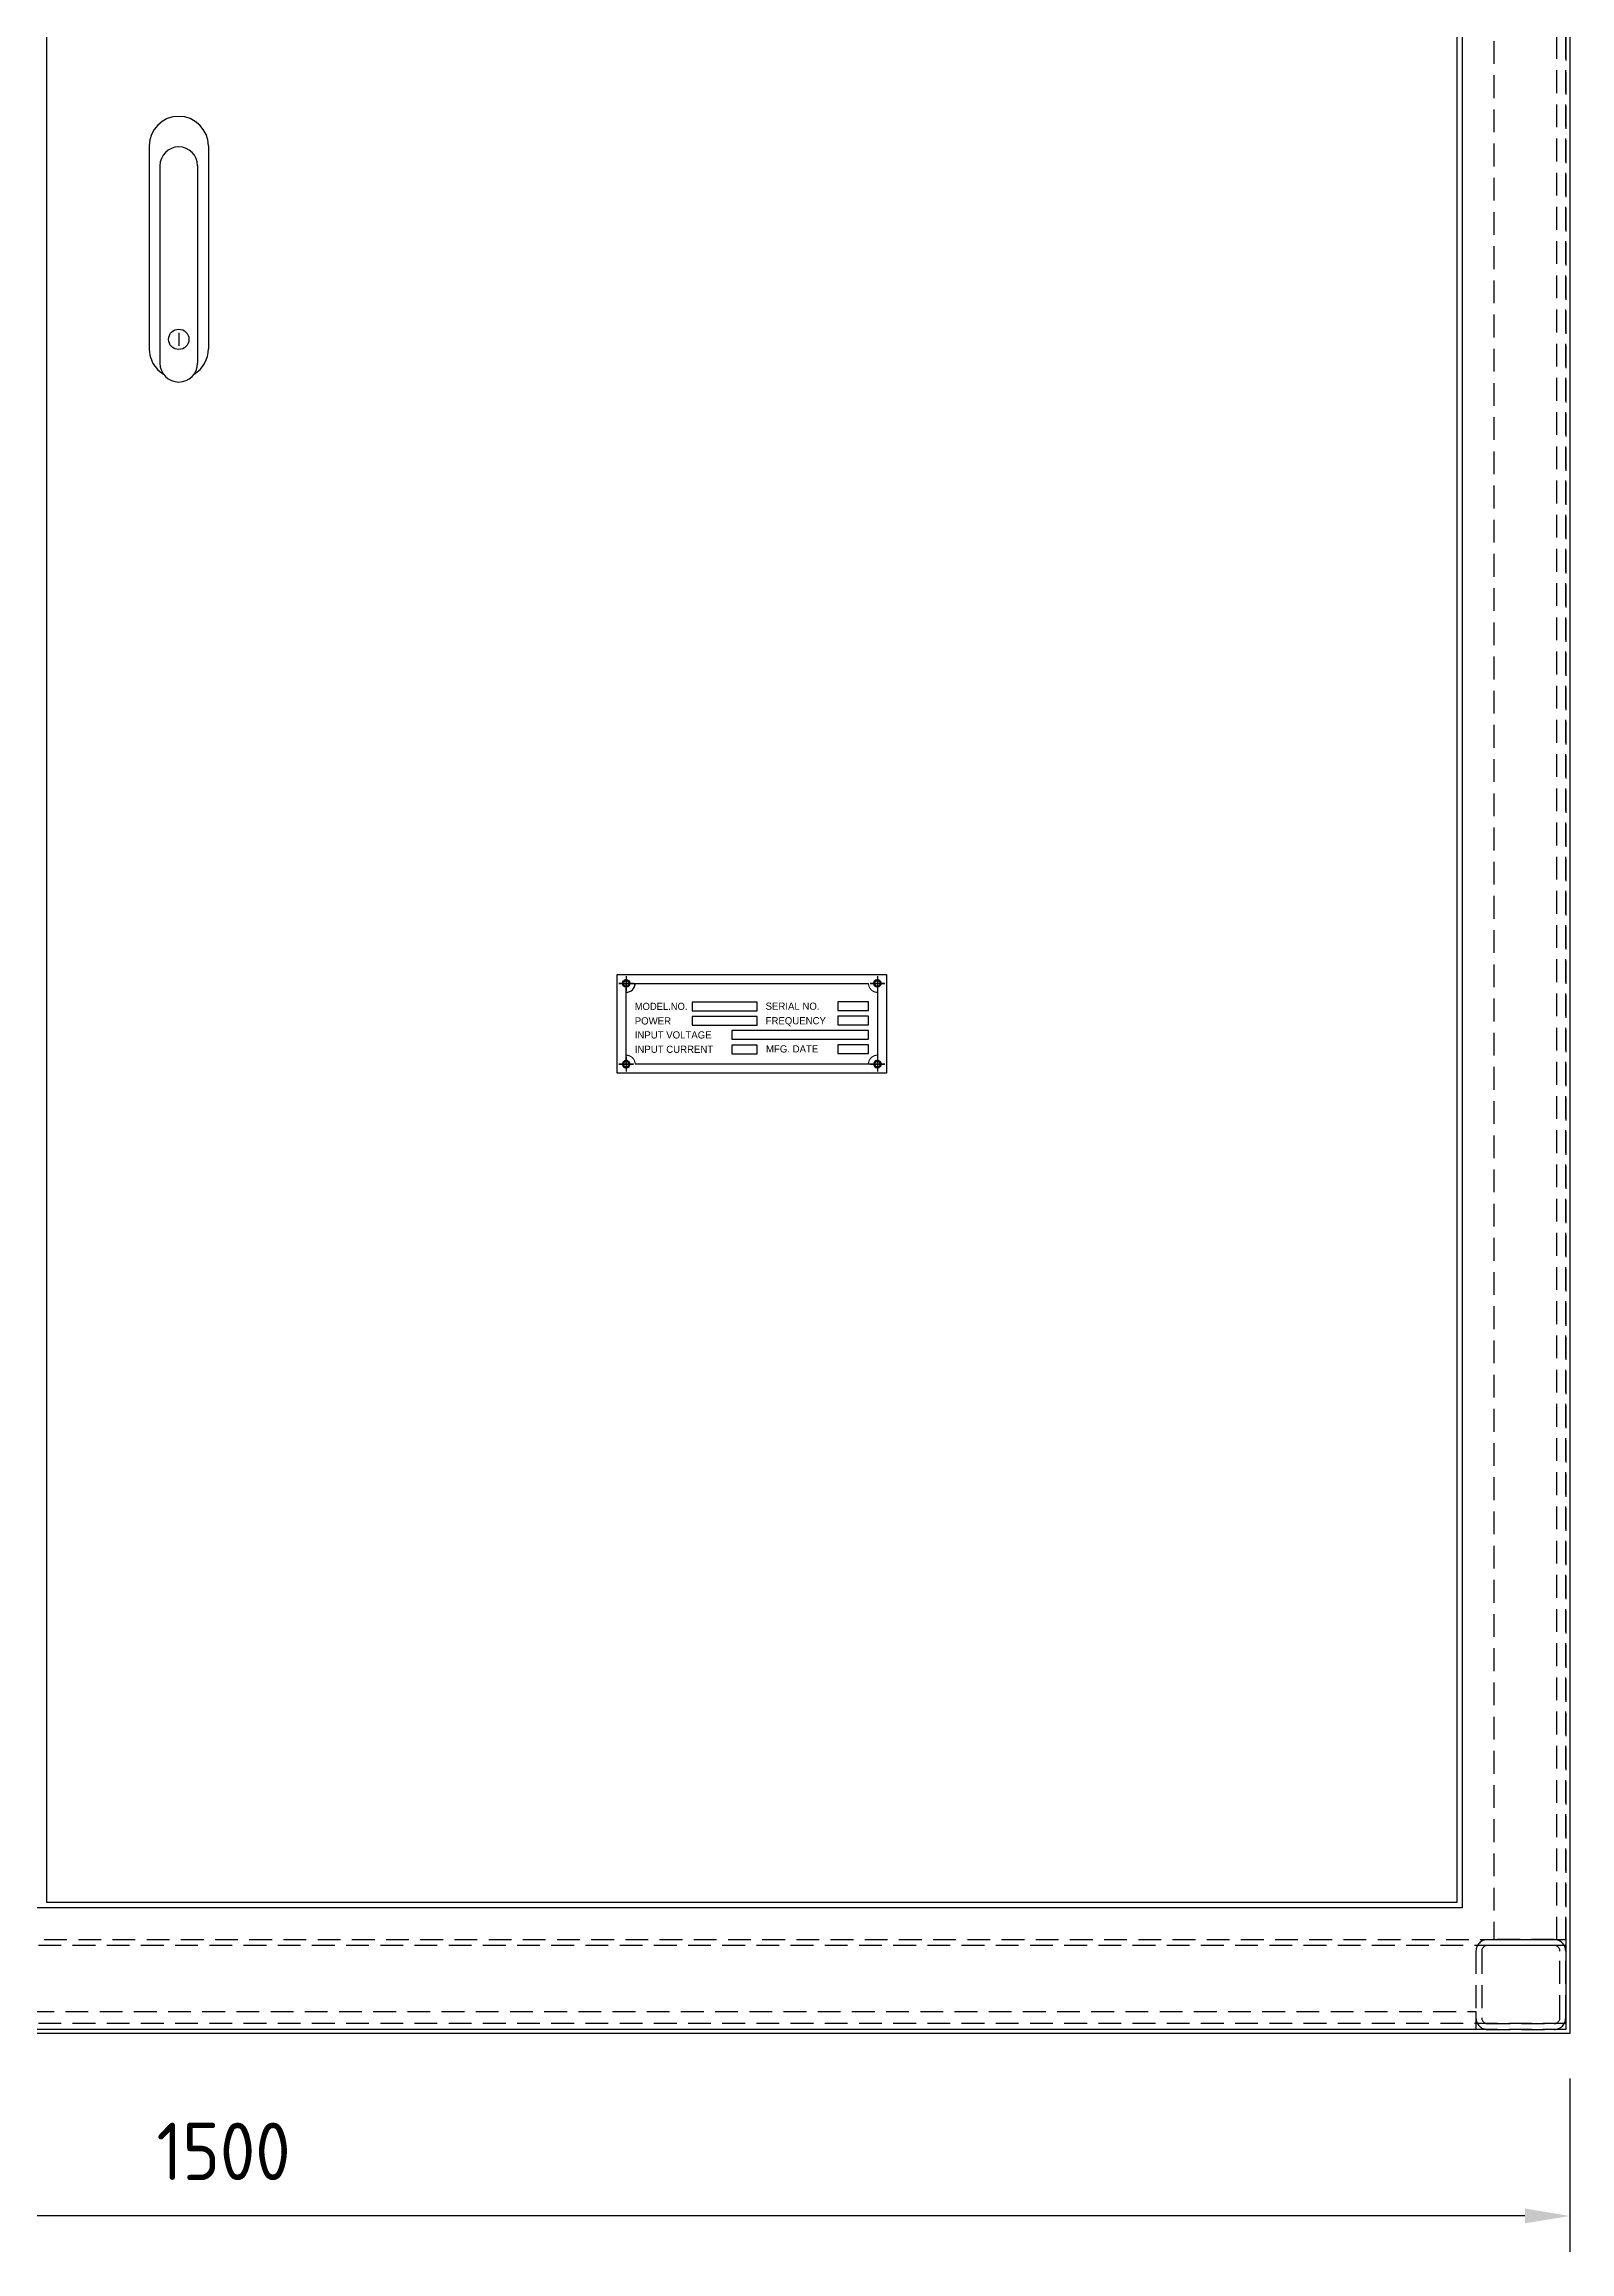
# Model space of a CAD drawing. Header units: millimetres. Extents: x -8980 to 16421, y 0 to 6237.
# Drawn here: x -5780 to -4930, y 1651 to 2881 of the extents above; entities that cross this region are included whole.
import ezdxf

# ---------------------------------------------------------------- set-up
doc = ezdxf.new("R2010")
doc.units = ezdxf.units.MM
for name, pattern in [('CENTER', [50.8, 31.75, -6.35, 6.35, -6.35]), ('CENTER2', [28.575, 19.05, -3.175, 3.175, -3.175]), ('HIDDENX2', [19.05, 12.7, -6.35])]:
    doc.linetypes.add(name, pattern=pattern)
doc.layers.add('CENTER', color=1, linetype='CENTER')
doc.styles.add('HAN', font='')
doc.styles.add('ROMANT', font='romant')
doc.styles.get("Standard").update_dxf_attribs({"font": 'ISOCP.SHX', "bigfont": 'WHGTXT.SHX'})
doc.styles.get('HAN').set_extended_font_data('GulimChe')
doc.dimstyles.new('PS-10', dxfattribs={"dimscale": 10, "dimtxt": 3.2, "dimasz": 2.5, "dimexe": 2, "dimexo": 2.5, "dimgap": 2, "dimtad": 1, "dimtoh": 1, "dimrnd": 0.05, "dimzin": 12, "dimdsep": 46, "dimtxsty": 'Standard', "dimcen": 0, "dimclrt": 2, "dimazin": 3, "dimtfac": 1, "dimtofl": 0, "dimtmove": 0, "dimatfit": 3, "dimfxl": 0, "dimtolj": 1, "dimtzin": 0, "dimarcsym": 0})

# ---------------------------------------------------------------- blocks, each defined once
blk = doc.blocks.new('A$C59370523')
at = {"linetype": 'CENTER'}
for p, q in [((-142.4, 0), (-137.6, 0)), ((-140, 2.4), (-140, -2.4)), ((-2.4, 0), (2.4, 0)), ((0, 2.4), (0, -2.4)), ((-142.4, -45), (-137.6, -45)), ((-140, -42.6), (-140, -47.4)), ((-2.4, -45), (2.4, -45)), ((0, -42.6), (0, -47.4))]:
    blk.add_line(p, q, dxfattribs=at)
for points in [[(-145, 5), (5, 5), (5, -50), (-145, -50)], [(-103.2, -15.3), (-67.1, -15.3), (-67.1, -10.5), (-103.2, -10.5)], [(-22.1, -15.1), (-5, -15.1), (-5, -10.3), (-22.1, -10.3)], [(-103.2, -23.3), (-67.1, -23.3), (-67.1, -18.5), (-103.2, -18.5)], [(-22.1, -23.1), (-5, -23.1), (-5, -18.3), (-22.1, -18.3)], [(-81.1, -31.1), (-5, -31.1), (-5, -26.3), (-81.1, -26.3)], [(-81.1, -39.2), (-67.1, -39.2), (-67.1, -34.4), (-81.1, -34.4)], [(-22, -39.1), (-4.9, -39.1), (-4.9, -34.3), (-22, -34.3)]]:
    blk.add_lwpolyline(points, close=True)
at = {"const_width": 0.6}
for points in [[(-140, -5, 0.414214), (-135, 0)], [(0, -5, -0.414214), (-5, 0)], [(-140, -40, -0.414214), (-135, -45)], [(0, -40, 0.414214), (-5, -45)]]:
    blk.add_lwpolyline(points, format="xyb", dxfattribs=at)
for points in [[(-135, 0), (-5, 0)], [(-140, -40), (-140, -5)], [(0, -5), (0, -40)], [(-5, -45), (-135, -45)]]:
    blk.add_lwpolyline(points, dxfattribs=at)
for points in [[(-135, 0), (-5, 0)], [(-140, -40), (-140, -5)], [(0, -5), (0, -40)], [(-5, -45), (-135, -45)]]:
    blk.add_lwpolyline(points)
for centre in [(-140, 0), (0, 0), (-140, -45), (0, -45)]:
    blk.add_circle(centre, 2)
at = {"color": 3}
for centre in [(-140, 0), (0, 0), (-140, -45), (0, -45)]:
    blk.add_circle(centre, 1.6, dxfattribs=at)
for centre, radius, start, end in [((-140, 0), 2, 346.2842, 280.6462), ((-140, 0), 5, 270, 0), ((0, 0), 2, 346.2842, 280.6462), ((-140, -45), 2, 346.2842, 280.6462), ((0, -45), 2, 346.2842, 280.6462)]:
    blk.add_arc(centre, radius, start, end)
at = {"layer": 'CENTER', "linetype": 'CENTER', "ltscale": 3}
for p, q in [((-135.9, 0), (-144.1, 0)), ((-140, 4.1), (-140, -4.1)), ((4.1, 0), (-4.1, 0)), ((0, 4.1), (0, -4.1)), ((-135.9, -45), (-144.1, -45)), ((-140, -40.9), (-140, -49.1)), ((4.1, -45), (-4.1, -45)), ((0, -40.9), (0, -49.1))]:
    blk.add_line(p, q, dxfattribs=at)
at = {"char_height": 4, "width": 144.56, "attachment_point": 1}
for s, insert, style in [('{\\fGulim|b0|i0|c129|p49;MODEL.NO.}', (-135.2, -10.8), 'HAN'), ('{\\fﾱﾼﾸﾲ|b0|i0|c129|p49;SERIAL NO.}', (-62.3, -10.7), 'ROMANT'), ('{\\fﾱﾼﾸﾲ|b0|i0|c129|p49;POWER}', (-135.2, -18.9), 'ROMANT'), ('{\\fﾱﾼﾸﾲ|b0|i0|c129|p49;FREQUENCY}', (-62.3, -18.8), 'ROMANT'), ('{\\fﾱﾼﾸﾲ|b0|i0|c129|p49;INPUT VOLTAGE}', (-135.2, -26.7), 'ROMANT'), ('{\\fﾱﾼﾸﾲ|b0|i0|c129|p49;INPUT CURRENT}', (-135.2, -34.7), 'ROMANT'), ('{\\fﾱﾼﾸﾲ|b0|i0|c129|p49;MFG. DATE}', (-62.1, -34.5), 'ROMANT')]:
    blk.add_mtext(s, dxfattribs=dict(at, insert=insert, style=style))
blk = doc.blocks.new('*D152')
at = {"color": 0, "lineweight": -2}
for p, q in [((-6430.5, 1747.3), (-6430.5, 1650.7)), ((-4930.5, 1747.3), (-4930.5, 1650.7)), ((-4955.5, 1670.7), (-6405.5, 1670.7))]:
    blk.add_line(p, q, dxfattribs=at)
at = {"color": 0}
for points in [[(-6405.5, 1674.9), (-6405.5, 1666.6), (-6430.5, 1670.7)], [(-4955.5, 1674.9), (-4955.5, 1666.6), (-4930.5, 1670.7)]]:
    blk.add_solid(points, dxfattribs=at)
at = {"layer": 'DEFPOINTS', "color": 0}
for p in [(-6430.5, 1772.3, 0), (-4930.5, 1772.3, 0), (-6430.5, 1670.7)]:
    blk.add_point(p, dxfattribs=at)
at = {"color": 2, "insert": (-5680.5, 1706.7), "char_height": 32, "attachment_point": 5}
blk.add_mtext('\\A1;1500', dxfattribs=at)

msp = doc.modelspace()

# ---------------------------------------------------------------- linework, layer by layer
at = {"color": 2, "linetype": 'HIDDENX2'}
for p, q in [((-4937.762, 1824.648, 0), (-4937.762, 3930.048, 0)), ((-4932.762, 1821.448, 0), (-6428.162, 1821.448, 0)), ((-4932.762, 1777.848, 0), (-6428.162, 1777.848, 0))]:
    msp.add_line(p, q, dxfattribs=at)
for p, q in [((-5721.962, 2823.848, 0), (-5721.962, 2710.848, 0)), ((-5721.962, 2823.848, 0), (-5721.962, 2710.848, 0)), ((-5688.962, 2823.848, 0), (-5688.962, 2710.848, 0)), ((-5688.962, 2823.848, 0), (-5688.962, 2710.848, 0)), ((-5715.962, 2812.848, 0), (-5715.962, 2702.848, 0)), ((-5715.962, 2812.848, 0), (-5715.962, 2702.848, 0)), ((-5694.962, 2812.848, 0), (-5694.962, 2702.848, 0)), ((-5694.962, 2812.848, 0), (-5694.962, 2702.848, 0)), ((-5705.462, 2719.8, 0), (-5705.462, 2712.445, 0)), ((-5705.462, 2719.8, 0), (-5705.462, 2712.445, 0))]:
    msp.add_line(p, q)
at = {"color": 3, "elevation": 0}
for points in [[(-6430.462, 3972.348), (-4930.462, 3972.348), (-4930.462, 1772.348), (-6430.462, 1772.348)], [(-6370.462, 3902.348), (-4990.462, 3902.348), (-4990.462, 1842.348), (-6370.462, 1842.348)], [(-4993.462, 1845.348), (-5778.962, 1845.348), (-5778.962, 3899.348), (-4993.462, 3899.348)]]:
    msp.add_lwpolyline(points, close=True, dxfattribs=at)
at = {"color": 2, "linetype": 'HIDDENX2', "elevation": 0}
for points in [[(-6428.162, 3970.048), (-4932.762, 3970.048), (-4932.762, 1774.648), (-6428.162, 1774.648)], [(-4972.762, 3930.048), (-4972.762, 1824.648), (-4932.762, 1824.648), (-4932.762, 3930.048)], [(-6428.162, 1824.648), (-4932.762, 1824.648), (-4932.762, 1774.648), (-6428.162, 1774.648)], [(-6378.162, 1784.648), (-4982.762, 1784.648), (-4982.762, 1774.648), (-6378.162, 1774.648)]]:
    msp.add_lwpolyline(points, close=True, dxfattribs=at)
at = {"color": 1, "linetype": 'CENTER2', "elevation": 0}
msp.add_lwpolyline([(-5456.212, 2357.348), (-5316.212, 2357.348), (-5316.212, 2312.348), (-5456.212, 2312.348)], close=True, dxfattribs=at)
at = {"color": 2, "linetype": 'HIDDENX2', "elevation": 0}
for points in [[(-4932.762, 1818.248, 0.41421356), (-4939.162, 1824.648), (-4976.362, 1824.648, 0.41421356), (-4982.762, 1818.248), (-4982.762, 1781.048, 0.41421356), (-4976.362, 1774.648), (-4939.162, 1774.648, 0.41421356), (-4932.762, 1781.048)], [(-4935.962, 1818.248, 0.41421356), (-4939.162, 1821.448), (-4976.362, 1821.448, 0.41421356), (-4979.562, 1818.248), (-4979.562, 1781.048, 0.41421356), (-4976.362, 1777.848), (-4939.162, 1777.848, 0.41421356), (-4935.962, 1781.048)]]:
    msp.add_lwpolyline(points, format="xyb", close=True, dxfattribs=at)
msp.add_circle((-5705.462, 2716.123, 0), 5.677)
msp.add_circle((-5705.462, 2716.123, 0), 5.677)
at = {"color": 3}
for centre in [(-5456.212, 2357.348, 0), (-5316.212, 2357.348, 0), (-5456.212, 2312.348, 0), (-5316.212, 2312.348, 0)]:
    msp.add_circle(centre, 1.6, dxfattribs=at)
for centre, radius, start, end in [((-5705.462, 2823.848, 0), 16.5, 0, 180), ((-5705.462, 2823.848, 0), 16.5, 0, 180), ((-5705.462, 2812.848, 0), 10.5, 0, 180), ((-5705.462, 2812.848, 0), 10.5, 0, 180), ((-5705.462, 2710.848, 0), 16.5, 180, 238.877104), ((-5705.462, 2710.848, 0), 16.5, 180, 238.877104), ((-5705.462, 2710.848, 0), 16.5, 301.122896, 0), ((-5705.462, 2710.848, 0), 16.5, 301.122896, 0), ((-5705.462, 2702.848, 0), 10.5, 180, 0), ((-5705.462, 2702.848, 0), 10.5, 180, 0), ((-5456.212, 2357.348, 0), 2, 259.353812, 193.715803), ((-5316.212, 2357.348, 0), 2, 259.353812, 193.715803), ((-5456.212, 2312.348, 0), 2, 259.353812, 193.715803), ((-5316.212, 2312.348, 0), 2, 259.353812, 193.715803)]:
    msp.add_arc(centre, radius, start, end)
at = {"layer": 'CENTER', "linetype": 'CENTER', "ltscale": 3}
for p, q in [((-5456.212, 2361.45, 0), (-5456.212, 2353.246, 0)), ((-5316.212, 2361.45, 0), (-5316.212, 2353.246, 0)), ((-5460.314, 2357.348, 0), (-5452.111, 2357.348, 0)), ((-5320.314, 2357.348, 0), (-5312.111, 2357.348, 0)), ((-5460.314, 2312.348, 0), (-5452.111, 2312.348, 0)), ((-5456.212, 2316.45, 0), (-5456.212, 2308.246, 0)), ((-5320.314, 2312.348, 0), (-5312.111, 2312.348, 0)), ((-5316.212, 2316.45, 0), (-5316.212, 2308.246, 0))]:
    msp.add_line(p, q, dxfattribs=at)

# ---------------------------------------------------------------- block references
msp.add_blockref('A$C59370523', (-5316.212, 2357.348, 0))

# ---------------------------------------------------------------- dimensions: what is measured, and where the dimension line sits
dim = msp.add_linear_dim(base=(-6430.462, 1670.727, 0), p1=(-4930.462, 1772.348, 0), p2=(-6430.462, 1772.348, 0), dimstyle='PS-10')
dim.commit()
dim.dimension.update_dxf_attribs({"geometry": '*D152', "text_midpoint": (-5680.462, 1706.727, 0)})

doc.saveas('drawing.dxf')
